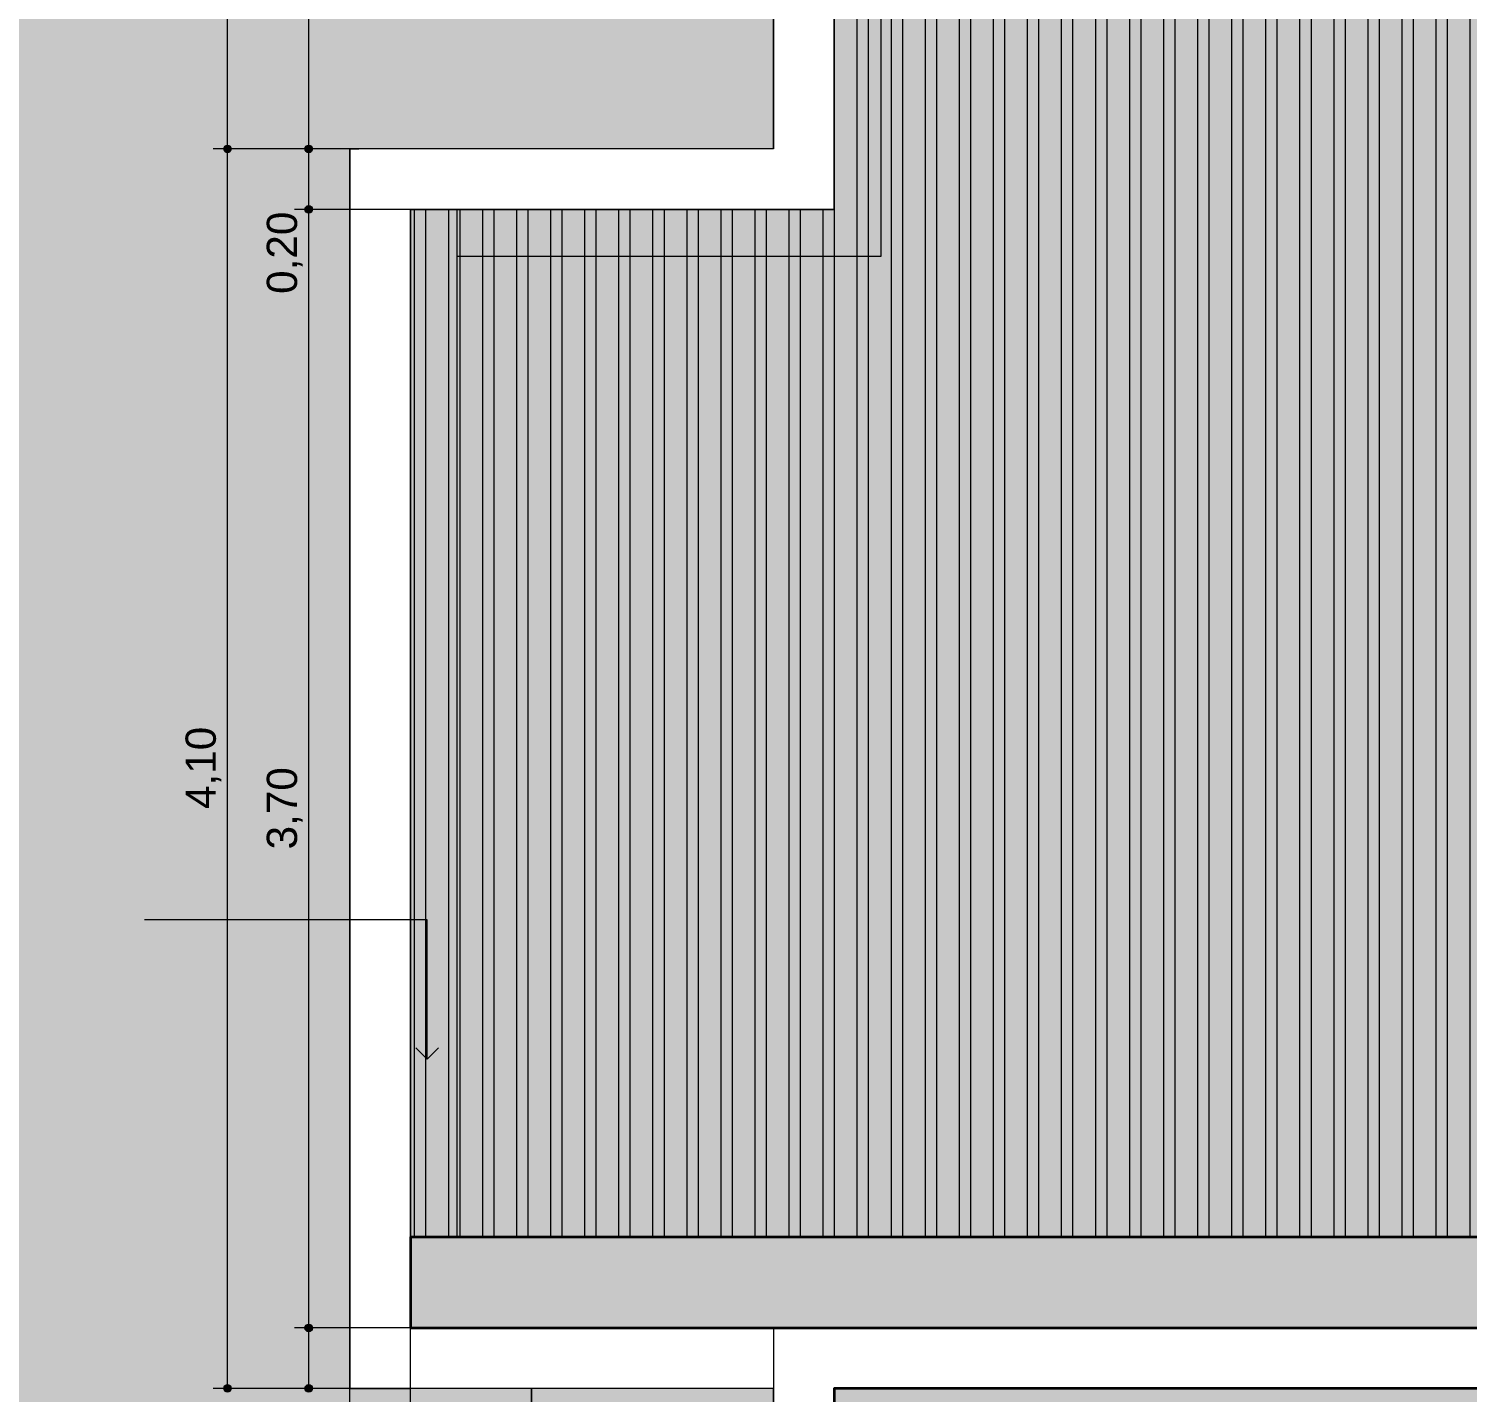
# Model space of a CAD drawing. Header units: metres. Extents: x -77 to -16.6, y -68.5 to -27.7.
# Drawn here: x -67.575 to -62.822, y -42.313 to -37.807 of the extents above; entities that cross this region are included whole.
import ezdxf

# ---------------------------------------------------------------- set-up
doc = ezdxf.new("R2010")
doc.units = ezdxf.units.M
doc.header["$MEASUREMENT"] = 0
doc.linetypes.add('Wipeout_Contour', pattern=[1, 0, -1])
for name, color, linetype, lineweight in [('01_PLANTA COBERTURA_5_COBERTURA-LINHAS.EXEC_Caneta_No__241', 7, 'Continuous', 13), ('01_PLANTA COBERTURA_5_ESTRUTURA-COB.EST_Caneta_No__1', 7, 'Continuous', 35), ('01_PLANTA COBERTURA_5_ESTRUTURA-COB.EST_Caneta_No__241', 7, 'Continuous', 13), ('01_PLANTA COBERTURA_5_LAJES.EST_Caneta_No__241', 7, 'Continuous', 13), ('01_PLANTA COBERTURA_5_PAREDE CONSTRUIR_Caneta_No__241', 7, 'Continuous', 13)]:
    doc.layers.add(name, color=color, linetype=linetype, lineweight=lineweight)
for name, color, linetype, lineweight, true_color in [('01_PLANTA COBERTURA_5_COTAS IMPLANTAÇÃO.EXEC_Caneta_No__25', 7, 'Continuous', 13, 0x982312), ('01_PLANTA COBERTURA_5_ESTRUTURA-COB.EST_Caneta_No__13', 7, 'Continuous', 0, 0xaaaaaa), ('01_PLANTA COBERTURA_5_ESTRUTURA-COB.EST_Caneta_No__9', 7, 'Continuous', 5, 0x020202), ('01_PLANTA COBERTURA_5_LAJES.EST_Caneta_No__18', 7, 'Continuous', 0, 0xdfdfdf), ('01_PLANTA COBERTURA_5_LAJES.EST_Caneta_No__19', 7, 'Continuous', 0, 0xe9e9e9)]:
    doc.layers.add(name, color=color, linetype=linetype, lineweight=lineweight, true_color=true_color)
doc.layers.add('01_PLANTA COBERTURA_5_ESTRUTURA-COB.EST', color=7, linetype='Continuous')
doc.layers.add('01_PLANTA COBERTURA_5_PAREDE CONSTRUIR', color=7, linetype='Continuous')
doc.styles.add('GENERATED_STYLE_1', font='arial.ttf')
pattern_1 = [(45, (0, 0.6), (-0.1909188, 0.1909188), [0, -0.18, 0, -0.27]), (110, (0.6, 0.6), (0.253717, 0.09234544), [0, -0.132, 0, -0.228])]

msp = doc.modelspace()

# ---------------------------------------------------------------- hatches: boundary and pattern name
at = {"layer": '01_PLANTA COBERTURA_5_COTAS IMPLANTAÇÃO.EXEC_Caneta_No__25', "linetype": 'Continuous', "lineweight": 13, "true_color": 0x982312}
for points in [[(-66.9307, -38.2037), (-66.9297, -38.2085), (-66.927, -38.2125), (-66.9229, -38.2152), (-66.9182, -38.2162), (-66.9134, -38.2152), (-66.9093, -38.2125), (-66.9066, -38.2085), (-66.9057, -38.2037), (-66.9066, -38.1989), (-66.9093, -38.1949), (-66.9134, -38.1921), (-66.9182, -38.1912), (-66.9229, -38.1921), (-66.927, -38.1949), (-66.9297, -38.1989)], [(-66.6623, -38.2037), (-66.6613, -38.2085), (-66.6586, -38.2125), (-66.6546, -38.2152), (-66.6498, -38.2162), (-66.645, -38.2152), (-66.641, -38.2125), (-66.6383, -38.2085), (-66.6373, -38.2037), (-66.6383, -38.1989), (-66.641, -38.1949), (-66.645, -38.1921), (-66.6498, -38.1912), (-66.6546, -38.1921), (-66.6586, -38.1949), (-66.6613, -38.1989)], [(-66.6623, -38.4037), (-66.6613, -38.4085), (-66.6586, -38.4125), (-66.6546, -38.4152), (-66.6498, -38.4162), (-66.645, -38.4152), (-66.641, -38.4125), (-66.6383, -38.4085), (-66.6373, -38.4037), (-66.6383, -38.3989), (-66.641, -38.3949), (-66.645, -38.3921), (-66.6498, -38.3912), (-66.6546, -38.3921), (-66.6586, -38.3949), (-66.6613, -38.3989)], [(-66.6623, -42.1002), (-66.6613, -42.105), (-66.6586, -42.109), (-66.6546, -42.1117), (-66.6498, -42.1127), (-66.645, -42.1117), (-66.641, -42.109), (-66.6383, -42.105), (-66.6373, -42.1002), (-66.6383, -42.0954), (-66.641, -42.0913), (-66.645, -42.0886), (-66.6498, -42.0877), (-66.6546, -42.0886), (-66.6586, -42.0913), (-66.6613, -42.0954)], [(-66.9307, -42.3002), (-66.9297, -42.305), (-66.927, -42.309), (-66.9229, -42.3117), (-66.9182, -42.3127), (-66.9134, -42.3117), (-66.9093, -42.309), (-66.9066, -42.305), (-66.9057, -42.3002), (-66.9066, -42.2954), (-66.9093, -42.2913), (-66.9134, -42.2886), (-66.9182, -42.2877), (-66.9229, -42.2886), (-66.927, -42.2913), (-66.9297, -42.2954)], [(-66.6623, -42.3002), (-66.6613, -42.305), (-66.6586, -42.309), (-66.6546, -42.3117), (-66.6498, -42.3127), (-66.645, -42.3117), (-66.641, -42.309), (-66.6383, -42.305), (-66.6373, -42.3002), (-66.6383, -42.2954), (-66.641, -42.2913), (-66.645, -42.2886), (-66.6498, -42.2877), (-66.6546, -42.2886), (-66.6586, -42.2913), (-66.6613, -42.2954)]]:
    msp.add_hatch(color=24, dxfattribs=at).paths.add_polyline_path(points)
at = {"layer": '01_PLANTA COBERTURA_5_LAJES.EST_Caneta_No__18', "linetype": 'Continuous', "lineweight": 0, "true_color": 0xdfdfdf}
h = msp.add_hatch(dxfattribs=at)
h.set_pattern_fill('Piso_Externo__0005', color=254, style=0, pattern_type=2)
h.set_pattern_definition(pattern_1)
h.paths.add_polyline_path([(-76.514, -65.1016), (-73.814, -65.1016, -0.414214), (-75.814, -67.1016), (-66.814, -67.1016, -0.414214), (-68.814, -65.1016), (-68.814, -62.301), (-68.814, -45.4002, -0.414214), (-66.514, -43.1002), (-65.914, -43.1002), (-65.914, -42.3002), (-66.514, -42.3002), (-66.514, -38.2041), (-65.114, -38.2041), (-65.114, -36.7038), (-66.514, -36.7038), (-66.514, -32.5997), (-65.114, -32.5997), (-56.714, -32.5997), (-53.814, -32.5997), (-44.014, -32.5997), (-44.014, -42.3002), (-53.814, -42.3002), (-53.814, -47.1002), (-44.014, -47.1002), (-44.014, -50.8516), (-45.6136, -50.8516), (-45.6136, -52.3506), (-44.014, -52.3506), (-44.014, -60.3006), (-48.9163, -60.3006), (-48.9163, -61.1006), (-44.3609, -61.1006), (-44.3609, -67.1016), (-44.014, -67.1016), (-41.514, -67.1016), (-41.514, -28.1016), (-41.714, -28.1016), (-41.714, -60.3006), (-43.014, -60.3006), (-43.014, -30.0016), (-66.514, -30.0016), (-66.514, -28.1016), (-76.514, -28.1016)])
h.paths.add_polyline_path([(-73.814, -45.1016), (-76.314, -45.1016), (-76.314, -43.0892), (-75.7984, -43.0908, -0.414214), (-73.8139, -45.0876)], flags=0)
h.paths.add_polyline_path([(-73.814, -45.5846, -0.009328), (-73.814, -45.6604)], flags=0)
h.paths.add_polyline_path([(-52.814, -46.3002), (-52.814, -43.1002), (-44.014, -43.1002), (-44.014, -46.3002)], flags=0)
h.paths.add_polyline_path([(-67.714, -34.1), (-76.314, -34.1), (-76.314, -32.5997), (-67.714, -32.5997)], flags=0)
h = msp.add_hatch(dxfattribs=at)
h.set_pattern_fill('Piso_Externo__0005', color=254, style=0, pattern_type=2)
h.set_pattern_definition(pattern_1)
h.paths.add_polyline_path([(-66.514, -46.3002), (-67.314, -46.3002), (-67.314, -61.1006), (-56.514, -61.1006), (-56.514, -67.1016), (-54.116, -67.1016), (-54.116, -62.3006), (-51.8328, -62.3006), (-51.8328, -67.1016), (-48.9163, -67.1016), (-48.9163, -65.8006), (-48.9163, -60.3006), (-56.514, -60.3006), (-66.514, -60.3006), (-66.514, -47.1002), (-65.114, -47.1002), (-65.114, -46.3002), (-65.114, -42.3002), (-65.914, -42.3002), (-65.914, -43.1002), (-65.914, -46.3002)])
at = {"layer": '01_PLANTA COBERTURA_5_LAJES.EST_Caneta_No__19', "linetype": 'Continuous', "lineweight": 0, "true_color": 0xefefef}
msp.add_hatch(color=7, dxfattribs=at).paths.add_polyline_path([(-64.914, -47.3002), (-66.314, -47.3002), (-66.314, -60.1006), (-56.514, -60.1006), (-44.214, -60.1006), (-44.214, -56.8006), (-44.214, -52.5516), (-45.8136, -52.5516), (-45.8136, -50.6516), (-44.214, -50.6516), (-44.214, -47.3002), (-45.8136, -47.3002), (-54.014, -47.3002), (-54.014, -42.1002), (-44.214, -42.1002), (-44.214, -32.7997), (-54.014, -32.7997), (-56.514, -32.7997), (-56.714, -32.7997), (-64.914, -32.7997), (-66.314, -32.7997), (-66.314, -36.5038), (-64.914, -36.5038), (-64.914, -38.4037), (-66.314, -38.4037), (-66.314, -42.1002), (-64.914, -42.1002)])

# ---------------------------------------------------------------- linework, layer by layer
at = {"layer": '01_PLANTA COBERTURA_5_COBERTURA-LINHAS.EXEC_Caneta_No__241', "color": 7, "linetype": 'Continuous', "lineweight": 13, "ltscale": 1000}
for q in [(-66.2588, -40.7514), (-66.2213, -41.1745)]:
    msp.add_line((-66.2588, -41.212), q, dxfattribs=at)
at = {"layer": '01_PLANTA COBERTURA_5_COTAS IMPLANTAÇÃO.EXEC_Caneta_No__25', "color": 24, "linetype": 'Continuous', "lineweight": 13, "ltscale": 1000, "true_color": 0x982312}
for p, q in [((-66.9182, -38.1912), (-66.9182, -36.7163)), ((-66.6498, -38.1912), (-66.6498, -36.7163)), ((-66.9307, -38.2037), (-66.965, -38.2037)), ((-66.6623, -38.2037), (-66.6967, -38.2037)), ((-66.9182, -42.2877), (-66.9182, -38.2162)), ((-66.6498, -38.3912), (-66.6498, -38.2162)), ((-66.6623, -38.4037), (-66.6967, -38.4037)), ((-66.6498, -42.0877), (-66.6498, -38.4162)), ((-66.6623, -42.1002), (-66.6967, -42.1002)), ((-66.6498, -42.2877), (-66.6498, -42.1127)), ((-66.9307, -42.3002), (-66.965, -42.3002)), ((-66.6623, -42.3002), (-66.6967, -42.3002))]:
    msp.add_line(p, q, dxfattribs=at)
for centre in [(-66.9182, -38.2037), (-66.6498, -38.2037), (-66.6498, -38.4037), (-66.6498, -42.1002), (-66.9182, -42.3002), (-66.6498, -42.3002)]:
    msp.add_circle(centre, 0.0125, dxfattribs=at)
at = {"layer": '01_PLANTA COBERTURA_5_ESTRUTURA-COB.EST_Caneta_No__241', "color": 7, "linetype": 'Continuous', "lineweight": 13, "ltscale": 1000}
for p, q in [((-64.759, -38.4037), (-64.759, -37.5499)), ((-64.759, -38.5578), (-64.759, -38.4028)), ((-66.159, -38.5578), (-64.759, -38.5578))]:
    msp.add_line(p, q, dxfattribs=at)
at = {"layer": '01_PLANTA COBERTURA_5_LAJES.EST_Caneta_No__241', "color": 7, "linetype": 'Continuous', "lineweight": 13, "ltscale": 1000, "flags": 128}
for points in [[(-65.914, -43.1002), (-65.914, -42.3002), (-66.514, -42.3002), (-66.514, -38.2041), (-65.114, -38.2041), (-65.114, -36.7038), (-66.514, -36.7038), (-66.514, -32.5997), (-65.114, -32.5997), (-56.714, -32.5997), (-53.814, -32.5997), (-44.014, -32.5997), (-44.014, -42.3002), (-53.814, -42.3002), (-53.814, -47.1002)], [(-54.014, -47.3002), (-54.014, -42.1002), (-44.214, -42.1002), (-44.214, -32.7997), (-54.014, -32.7997), (-56.514, -32.7997), (-56.714, -32.7997), (-64.914, -32.7997), (-66.314, -32.7997), (-66.314, -36.5038), (-64.914, -36.5038), (-64.914, -38.4037), (-66.314, -38.4037), (-66.314, -42.1002), (-64.914, -42.1002), (-64.914, -47.3002)]]:
    msp.add_lwpolyline(points, dxfattribs=at)
msp.add_lwpolyline([(-66.514, -46.3002), (-67.314, -46.3002), (-67.314, -61.1006), (-56.514, -61.1006), (-56.514, -67.1016), (-54.116, -67.1016), (-54.116, -62.3006), (-51.8328, -62.3006), (-51.8328, -67.1016), (-48.9163, -67.1016), (-48.9163, -65.8006), (-48.9163, -60.3006), (-56.514, -60.3006), (-66.514, -60.3006), (-66.514, -47.1002), (-65.114, -47.1002), (-65.114, -46.3002), (-65.114, -42.3002), (-65.914, -42.3002), (-65.914, -43.1002), (-65.914, -46.3002)], close=True, dxfattribs=at)

# ---------------------------------------------------------------- texts
at = {"layer": '01_PLANTA COBERTURA_5_COTAS IMPLANTAÇÃO.EXEC_Caneta_No__25', "color": 24, "linetype": 'Continuous', "lineweight": 13, "true_color": 0x982312, "char_height": 0.1, "width": 0.26692, "attachment_point": 7, "rotation": 90, "style": 'GENERATED_STYLE_1'}
for s, insert in [('\\A1;{\\pql;\\fArial|b0|i0|c0|p0;\\W1.000000;0,20}', (-66.6698, -38.6831)), ('\\A1;{\\pql;\\fArial|b0|i0|c0|p0;\\W1.000000;4,10}', (-66.9382, -40.3854)), ('\\A1;{\\pql;\\fArial|b0|i0|c0|p0;\\W1.000000;3,70}', (-66.6698, -40.5189))]:
    msp.add_mtext(s, dxfattribs=dict(at, insert=insert))

# ---------------------------------------------------------------- next in the draw order: wipeouts: each hides what was drawn before it
at = {"color": 254, "linetype": 'Wipeout_Contour', "lineweight": 0, "ltscale": 230.265187}
msp.add_wipeout([(-66.484, -38.2037), (-66.514, -38.2037), (-66.484, -38.2337)], dxfattribs=at).dxf.layer = '01_PLANTA COBERTURA_5_PAREDE CONSTRUIR'
at = {"color": 254, "linetype": 'Wipeout_Contour', "lineweight": 0, "ltscale": 226.627088}
msp.add_wipeout([(-65.084, -38.2037), (-65.114, -38.2037), (-65.084, -38.2337)], dxfattribs=at).dxf.layer = '01_PLANTA COBERTURA_5_PAREDE CONSTRUIR'
at = {"color": 254, "linetype": 'Wipeout_Contour', "lineweight": 0, "ltscale": 230.076109}
msp.add_wipeout([(-66.314, -38.3737), (-66.344, -38.3737), (-66.314, -38.4037)], dxfattribs=at).dxf.layer = '01_PLANTA COBERTURA_5_PAREDE CONSTRUIR'
at = {"color": 254, "linetype": 'Wipeout_Contour', "lineweight": 0, "ltscale": 226.444431}
msp.add_wipeout([(-64.914, -38.3737), (-64.944, -38.3737), (-64.914, -38.4037)], dxfattribs=at).dxf.layer = '01_PLANTA COBERTURA_5_PAREDE CONSTRUIR'
at = {"color": 254, "linetype": 'Wipeout_Contour', "lineweight": 0, "ltscale": 232.733555}
msp.add_wipeout([(-65.114, -42.1002), (-65.084, -42.1302), (-65.084, -42.1002)], dxfattribs=at).dxf.layer = '01_PLANTA COBERTURA_5_PAREDE CONSTRUIR'
at = {"color": 254, "linetype": 'Wipeout_Contour', "lineweight": 0, "ltscale": 232.58133}
msp.add_wipeout([(-64.944, -42.2702), (-64.914, -42.3002), (-64.914, -42.2702)], dxfattribs=at).dxf.layer = '01_PLANTA COBERTURA_5_PAREDE CONSTRUIR'

# ---------------------------------------------------------------- next in the draw order: wipeouts: each hides what was drawn before it
at = {"color": 254, "linetype": 'Wipeout_Contour', "lineweight": 0, "ltscale": 230.094584}
msp.add_wipeout([(-66.344, -38.2337), (-66.484, -38.2337), (-66.344, -38.3737)], dxfattribs=at).dxf.layer = '01_PLANTA COBERTURA_5_PAREDE CONSTRUIR'
at = {"color": 254, "linetype": 'Wipeout_Contour', "lineweight": 0, "ltscale": 226.459494}
msp.add_wipeout([(-64.944, -38.2337), (-65.084, -38.2337), (-64.944, -38.3737)], dxfattribs=at).dxf.layer = '01_PLANTA COBERTURA_5_PAREDE CONSTRUIR'
at = {"color": 254, "linetype": 'Wipeout_Contour', "lineweight": 0, "ltscale": 232.580425}
msp.add_wipeout([(-65.084, -42.1302), (-64.944, -42.2702), (-64.944, -42.1302)], dxfattribs=at).dxf.layer = '01_PLANTA COBERTURA_5_PAREDE CONSTRUIR'

# ---------------------------------------------------------------- next in the draw order: wipeouts: each hides what was drawn before it
at = {"color": 254, "linetype": 'Wipeout_Contour', "lineweight": 0, "ltscale": 229.937441}
msp.add_wipeout([(-66.484, -38.2337), (-66.514, -38.2037), (-66.514, -38.2337)], dxfattribs=at).dxf.layer = '01_PLANTA COBERTURA_5_PAREDE CONSTRUIR'
at = {"color": 254, "linetype": 'Wipeout_Contour', "lineweight": 0, "ltscale": 226.312075}
msp.add_wipeout([(-65.114, -38.2037), (-65.114, -38.2337), (-65.084, -38.2337)], dxfattribs=at).dxf.layer = '01_PLANTA COBERTURA_5_PAREDE CONSTRUIR'
at = {"color": 254, "linetype": 'Wipeout_Contour', "lineweight": 0, "ltscale": 229.752533}
msp.add_wipeout([(-66.314, -38.4037), (-66.344, -38.3737), (-66.344, -38.4037)], dxfattribs=at).dxf.layer = '01_PLANTA COBERTURA_5_PAREDE CONSTRUIR'
at = {"color": 254, "linetype": 'Wipeout_Contour', "lineweight": 0, "ltscale": 226.133675}
msp.add_wipeout([(-64.944, -38.3737), (-64.944, -38.4037), (-64.914, -38.4037)], dxfattribs=at).dxf.layer = '01_PLANTA COBERTURA_5_PAREDE CONSTRUIR'
at = {"color": 254, "linetype": 'Wipeout_Contour', "lineweight": 0, "ltscale": 232.478614}
msp.add_wipeout([(-65.084, -42.1302), (-65.114, -42.1002), (-65.114, -42.1302)], dxfattribs=at).dxf.layer = '01_PLANTA COBERTURA_5_PAREDE CONSTRUIR'
at = {"color": 254, "linetype": 'Wipeout_Contour', "lineweight": 0, "ltscale": 232.330613}
msp.add_wipeout([(-64.914, -42.3002), (-64.944, -42.2702), (-64.944, -42.3002)], dxfattribs=at).dxf.layer = '01_PLANTA COBERTURA_5_PAREDE CONSTRUIR'

# ---------------------------------------------------------------- next in the draw order: linework, layer by layer
at = {"layer": '01_PLANTA COBERTURA_5_PAREDE CONSTRUIR_Caneta_No__241', "color": 7, "linetype": 'Continuous', "lineweight": 13, "ltscale": 1000, "flags": 128}
for points in [[(-66.514, -38.2037), (-66.484, -38.2037)], [(-64.914, -38.4037), (-64.914, -38.3737)], [(-65.114, -42.1002), (-65.084, -42.1002)]]:
    msp.add_lwpolyline(points, dxfattribs=at)

# ---------------------------------------------------------------- next in the draw order: wipeouts: each hides what was drawn before it
at = {"color": 254, "linetype": 'Wipeout_Contour', "lineweight": 0, "ltscale": 311.021962}
msp.add_wipeout([(-66.514, -38.2337), (-66.514, -42.3002), (-66.484, -42.3002), (-66.484, -38.2337)], dxfattribs=at).dxf.layer = '01_PLANTA COBERTURA_5_PAREDE CONSTRUIR'
at = {"color": 254, "linetype": 'Wipeout_Contour', "lineweight": 0, "ltscale": 310.611505}
msp.add_wipeout([(-66.344, -38.4037), (-66.344, -42.3002), (-66.314, -42.3002), (-66.314, -38.4037)], dxfattribs=at).dxf.layer = '01_PLANTA COBERTURA_5_PAREDE CONSTRUIR'
at = {"color": 254, "linetype": 'Wipeout_Contour', "lineweight": 0, "ltscale": 315.764039}
msp.add_wipeout([(-65.114, -42.1302), (-65.114, -47.1002), (-65.084, -47.1002), (-65.084, -42.1302)], dxfattribs=at).dxf.layer = '01_PLANTA COBERTURA_5_PAREDE CONSTRUIR'
at = {"color": 254, "linetype": 'Wipeout_Contour', "lineweight": 0, "ltscale": 315.389633}
msp.add_wipeout([(-64.944, -42.3002), (-64.944, -47.1002), (-64.914, -47.1002), (-64.914, -42.3002)], dxfattribs=at).dxf.layer = '01_PLANTA COBERTURA_5_PAREDE CONSTRUIR'

# ---------------------------------------------------------------- next in the draw order: linework, layer by layer
at = {"layer": '01_PLANTA COBERTURA_5_COBERTURA-LINHAS.EXEC_Caneta_No__241', "color": 7, "linetype": 'Continuous', "lineweight": 13, "ltscale": 1000}
msp.add_line((-66.2588, -41.212), (-66.2963, -41.1745), dxfattribs=at)
at = {"layer": '01_PLANTA COBERTURA_5_COTAS IMPLANTAÇÃO.EXEC_Caneta_No__25', "color": 24, "linetype": 'Continuous', "lineweight": 13, "ltscale": 1000, "true_color": 0x982312}
for p, q in [((-66.514, -42.8675), (-66.514, -41.427)), ((-66.314, -42.8675), (-66.314, -41.427)), ((-66.514, -43.0612), (-66.514, -41.6207)), ((-66.314, -43.0612), (-66.314, -41.6207))]:
    msp.add_line(p, q, dxfattribs=at)
at = {"layer": '01_PLANTA COBERTURA_5_ESTRUTURA-COB.EST_Caneta_No__241', "color": 7, "linetype": 'Continuous', "lineweight": 13, "ltscale": 1000}
msp.add_line((-66.159, -41.8002), (-66.314, -41.8002), dxfattribs=at)
at = {"layer": '01_PLANTA COBERTURA_5_PAREDE CONSTRUIR_Caneta_No__241', "color": 7, "linetype": 'Continuous', "lineweight": 13, "ltscale": 1000, "flags": 128}
for points in [[(-66.514, -38.2037), (-66.514, -42.3002)], [(-66.314, -42.3002), (-66.314, -38.4037)], [(-65.114, -42.1002), (-65.114, -47.1002)], [(-64.914, -47.1002), (-64.914, -42.3002)]]:
    msp.add_lwpolyline(points, dxfattribs=at)

# ---------------------------------------------------------------- next in the draw order: wipeouts: each hides what was drawn before it
at = {"color": 254, "linetype": 'Wipeout_Contour', "lineweight": 0, "ltscale": 229.919158}
msp.add_wipeout([(-66.344, -38.3737), (-66.484, -38.2337), (-66.484, -38.3737)], dxfattribs=at).dxf.layer = '01_PLANTA COBERTURA_5_PAREDE CONSTRUIR'
at = {"color": 254, "linetype": 'Wipeout_Contour', "lineweight": 0, "ltscale": 232.479747}
msp.add_wipeout([(-64.944, -42.2702), (-65.084, -42.1302), (-65.084, -42.2702)], dxfattribs=at).dxf.layer = '01_PLANTA COBERTURA_5_PAREDE CONSTRUIR'

# ---------------------------------------------------------------- next in the draw order: wipeouts: each hides what was drawn before it
at = {"color": 254, "linetype": 'Wipeout_Contour', "lineweight": 0, "ltscale": 304.374661}
msp.add_wipeout([(-66.484, -38.2337), (-65.114, -38.2337), (-65.114, -38.2037), (-66.484, -38.2037)], dxfattribs=at).dxf.layer = '01_PLANTA COBERTURA_5_PAREDE CONSTRUIR'
at = {"color": 254, "linetype": 'Wipeout_Contour', "lineweight": 0, "ltscale": 310.871246}
msp.add_wipeout([(-66.484, -38.3737), (-66.484, -42.3002), (-66.344, -42.3002), (-66.344, -38.3737)], dxfattribs=at).dxf.layer = '01_PLANTA COBERTURA_5_PAREDE CONSTRUIR'
at = {"color": 254, "linetype": 'Wipeout_Contour', "lineweight": 0, "ltscale": 304.129619}
msp.add_wipeout([(-66.314, -38.4037), (-64.944, -38.4037), (-64.944, -38.3737), (-66.314, -38.3737)], dxfattribs=at).dxf.layer = '01_PLANTA COBERTURA_5_PAREDE CONSTRUIR'
at = {"color": 254, "linetype": 'Wipeout_Contour', "lineweight": 0, "ltscale": 277.028129}
msp.add_wipeout([(-65.084, -42.1002), (-65.084, -42.1302), (-44.214, -42.1302), (-44.214, -42.1002)], dxfattribs=at).dxf.layer = '01_PLANTA COBERTURA_5_PAREDE CONSTRUIR'
at = {"color": 254, "linetype": 'Wipeout_Contour', "lineweight": 0, "ltscale": 315.636269}
msp.add_wipeout([(-65.084, -42.2702), (-65.084, -47.1002), (-64.944, -47.1002), (-64.944, -42.2702)], dxfattribs=at).dxf.layer = '01_PLANTA COBERTURA_5_PAREDE CONSTRUIR'
at = {"color": 254, "linetype": 'Wipeout_Contour', "lineweight": 0, "ltscale": 292.073533}
msp.add_wipeout([(-54.014, -42.2702), (-64.914, -42.2702), (-64.914, -42.3002), (-54.014, -42.3002)], dxfattribs=at).dxf.layer = '01_PLANTA COBERTURA_5_PAREDE CONSTRUIR'

# ---------------------------------------------------------------- next in the draw order: hatches: boundary and pattern name
at = {"layer": '01_PLANTA COBERTURA_5_ESTRUTURA-COB.EST', "linetype": 'Continuous', "lineweight": 0, "true_color": 0xffffff}
for points in [[(-66.159, -38.4037), (-66.314, -38.4037), (-66.314, -41.8002), (-66.159, -41.8002)], [(-66.159, -38.4028), (-66.159, -38.5578), (-64.759, -38.5578), (-64.759, -38.4037), (-64.914, -38.4037), (-64.914, -38.4028)]]:
    msp.add_hatch(color=7, dxfattribs=at).paths.add_polyline_path(points)

# ---------------------------------------------------------------- next in the draw order: linework, layer by layer
at = {"layer": '01_PLANTA COBERTURA_5_COBERTURA-LINHAS.EXEC_Caneta_No__241', "color": 7, "linetype": 'Continuous', "lineweight": 13, "ltscale": 1000}
msp.add_line((-66.2588, -40.7514), (-67.1923, -40.7514), dxfattribs=at)
at = {"layer": '01_PLANTA COBERTURA_5_COTAS IMPLANTAÇÃO.EXEC_Caneta_No__25', "color": 24, "linetype": 'Continuous', "lineweight": 13, "ltscale": 1000, "true_color": 0x982312}
for p, q in [((-65.4652, -38.2037), (-66.9057, -38.2037)), ((-65.1968, -38.2037), (-66.6373, -38.2037)), ((-65.1968, -38.4037), (-66.6373, -38.4037)), ((-65.1968, -42.1002), (-66.6373, -42.1002)), ((-65.4652, -42.3002), (-66.9057, -42.3002)), ((-65.1968, -42.3002), (-66.6373, -42.3002))]:
    msp.add_line(p, q, dxfattribs=at)
at = {"layer": '01_PLANTA COBERTURA_5_ESTRUTURA-COB.EST_Caneta_No__1', "color": 7, "linetype": 'Continuous', "lineweight": 35, "ltscale": 1000, "flags": 128}
for points in [[(-66.314, -42.1002), (-44.214, -42.1002), (-44.214, -41.8002), (-66.314, -41.8002)], [(-64.914, -42.6002), (-54.014, -42.6002), (-54.014, -42.3002), (-64.914, -42.3002)]]:
    msp.add_lwpolyline(points, close=True, dxfattribs=at)
at = {"layer": '01_PLANTA COBERTURA_5_ESTRUTURA-COB.EST_Caneta_No__241', "color": 7, "linetype": 'Continuous', "lineweight": 13, "ltscale": 1000}
for p, q in [((-66.314, -41.8002), (-66.314, -38.4037)), ((-66.159, -38.4037), (-66.314, -38.4037)), ((-66.159, -38.4028), (-64.914, -38.4028)), ((-66.159, -38.5578), (-66.159, -38.4028)), ((-66.159, -41.8002), (-66.159, -38.4037))]:
    msp.add_line(p, q, dxfattribs=at)
at = {"layer": '01_PLANTA COBERTURA_5_PAREDE CONSTRUIR_Caneta_No__241', "color": 7, "linetype": 'Continuous', "lineweight": 13, "ltscale": 1000, "flags": 128}
for points in [[(-65.114, -38.2037), (-66.484, -38.2037)], [(-66.314, -38.4037), (-64.914, -38.4037)], [(-44.214, -42.1002), (-65.084, -42.1002)], [(-66.514, -42.3002), (-66.484, -42.3002)], [(-66.484, -42.3002), (-66.344, -42.3002)], [(-66.344, -42.3002), (-66.314, -42.3002)], [(-64.914, -42.3002), (-54.014, -42.3002)]]:
    msp.add_lwpolyline(points, dxfattribs=at)

# ---------------------------------------------------------------- next in the draw order: wipeouts: each hides what was drawn before it
at = {"color": 254, "linetype": 'Wipeout_Contour', "lineweight": 0, "ltscale": 226.297213}
msp.add_wipeout([(-65.084, -38.2337), (-65.084, -38.3737), (-64.944, -38.3737)], dxfattribs=at).dxf.layer = '01_PLANTA COBERTURA_5_PAREDE CONSTRUIR'
at = {"color": 254, "linetype": 'Wipeout_Contour', "lineweight": 0, "ltscale": 291.878098}
msp.add_wipeout([(-64.944, -42.1302), (-64.944, -42.2702), (-53.984, -42.2702), (-53.984, -42.1302)], dxfattribs=at).dxf.layer = '01_PLANTA COBERTURA_5_PAREDE CONSTRUIR'

# ---------------------------------------------------------------- next in the draw order: wipeouts: each hides what was drawn before it
at = {"color": 254, "linetype": 'Wipeout_Contour', "lineweight": 0, "ltscale": 299.841061}
msp.add_wipeout([(-64.914, -36.5338), (-64.944, -36.5338), (-64.944, -38.3737), (-64.914, -38.3737)], dxfattribs=at).dxf.layer = '01_PLANTA COBERTURA_5_PAREDE CONSTRUIR'
at = {"color": 254, "linetype": 'Wipeout_Contour', "lineweight": 0, "ltscale": 300.426567}
msp.add_wipeout([(-65.084, -38.2037), (-65.084, -36.7038), (-65.114, -36.7038), (-65.114, -38.2037)], dxfattribs=at).dxf.layer = '01_PLANTA COBERTURA_5_PAREDE CONSTRUIR'
at = {"color": 254, "linetype": 'Wipeout_Contour', "lineweight": 0, "ltscale": 304.251394}
msp.add_wipeout([(-66.344, -38.3737), (-65.084, -38.3737), (-65.084, -38.2337), (-66.344, -38.2337)], dxfattribs=at).dxf.layer = '01_PLANTA COBERTURA_5_PAREDE CONSTRUIR'

# ---------------------------------------------------------------- next in the draw order: hatches: boundary and pattern name
at = {"layer": '01_PLANTA COBERTURA_5_ESTRUTURA-COB.EST', "linetype": 'Continuous', "lineweight": 0, "true_color": 0xffffff}
msp.add_hatch(color=7, dxfattribs=at).paths.add_polyline_path([(-64.759, -37.5499), (-64.914, -37.5499), (-64.914, -38.4037), (-64.759, -38.4037)])

# ---------------------------------------------------------------- next in the draw order: linework, layer by layer
at = {"layer": '01_PLANTA COBERTURA_5_ESTRUTURA-COB.EST_Caneta_No__241', "color": 7, "linetype": 'Continuous', "lineweight": 13, "ltscale": 1000}
msp.add_line((-64.914, -38.4028), (-64.914, -37.5499), dxfattribs=at)
at = {"layer": '01_PLANTA COBERTURA_5_PAREDE CONSTRUIR_Caneta_No__241', "color": 7, "linetype": 'Continuous', "lineweight": 13, "ltscale": 1000, "flags": 128}
for points in [[(-64.914, -38.3737), (-64.914, -36.5338)], [(-65.114, -36.7038), (-65.114, -38.2037)]]:
    msp.add_lwpolyline(points, dxfattribs=at)

# ---------------------------------------------------------------- next in the draw order: wipeouts: each hides what was drawn before it
at = {"color": 254, "linetype": 'Wipeout_Contour', "lineweight": 0, "ltscale": 300.131875}
msp.add_wipeout([(-64.944, -36.6738), (-65.084, -36.6738), (-65.084, -38.2337), (-64.944, -38.2337)], dxfattribs=at).dxf.layer = '01_PLANTA COBERTURA_5_PAREDE CONSTRUIR'

# ---------------------------------------------------------------- next in the draw order: hatches: boundary and pattern name
at = {"layer": '01_PLANTA COBERTURA_5_ESTRUTURA-COB.EST_Caneta_No__13', "linetype": 'Continuous', "lineweight": 0, "true_color": 0xaaaaaa}
h = msp.add_hatch(dxfattribs=at)
h.set_pattern_fill('Telha_cobertura_02_0005', color=253, style=0, pattern_type=2)
h.set_pattern_definition([(90, (0, 0), (-0.1125, 0), []), (90, (-0.0375, 2e-18), (-0.1125, 0), [])])
h.paths.add_polyline_path([(-66.314, -38.4037), (-66.314, -41.8002), (-64.914, -41.8002), (-44.214, -41.8002), (-44.214, -37.4499), (-64.914, -37.4499), (-64.914, -38.4037)])

# ---------------------------------------------------------------- next in the draw order: linework, layer by layer
at = {"layer": '01_PLANTA COBERTURA_5_ESTRUTURA-COB.EST_Caneta_No__9', "color": 18, "linetype": 'Continuous', "lineweight": 5, "ltscale": 1000, "true_color": 0x020202, "flags": 128}
msp.add_lwpolyline([(-66.314, -38.4037), (-66.314, -41.8002), (-64.914, -41.8002), (-44.214, -41.8002), (-44.214, -37.4499), (-64.914, -37.4499), (-64.914, -38.4037)], close=True, dxfattribs=at)

doc.saveas('drawing.dxf')
